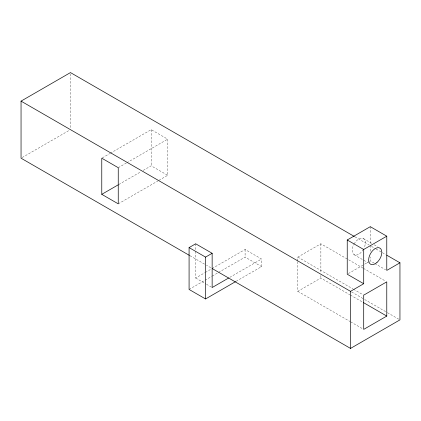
<?xml version="1.0" encoding="UTF-8"?>
<svg xmlns="http://www.w3.org/2000/svg" width="421" height="421" viewBox="0 0 421 421"><rect width="100%" height="100%" fill="white"/><g stroke="black" fill="none" stroke-linecap="round" stroke-linejoin="round"><path stroke-width="0.32" stroke-dasharray="2.1 1.58" d="M22.187 157.533L69.333 130.31M102.34 157.859L109.723 153.597M110.291 153.27L151.192 129.657L167.669 139.167L167.669 175.31L158.58 180.556M118.248 167.7L126.2 163.106M126.768 162.78L167.669 139.167M118.817 184.493L140.967 171.7M143.24 170.389L151.192 165.8L167.669 175.31M118.248 203.843L158.012 180.883M195.676 251.4L195.676 278.028L204.764 272.782M205.332 272.455L211.579 268.845M236.107 281.317L261.567 266.614L261.567 259.01L245.096 249.495L212.147 268.519L206.469 265.241M189.082 289.443L211.716 276.376M212.279 276.05L217.936 272.782M218.504 272.455L245.096 257.105L261.567 266.614M229.755 277.376L261.567 259.01M297.81 260.983L297.81 257.105L320.876 243.791L362.913 268.056M297.81 261.625L297.81 291.343L320.876 278.028L349.846 294.758M348.356 273.576L364.107 264.483M364.67 264.156L369.17 261.557M363.423 238.57L371.948 243.491M374.216 244.801L377.626 246.769M354.998 236.855L369.222 245.069M371.496 246.385L375.479 248.685M376.048 249.011L385.725 254.6M374.274 263.204L370.296 260.909L370.296 257.031M374.843 263.53L385.636 269.766M354.103 254.71L363.197 259.962M363.765 260.289L368.307 262.909M363.481 268.387L385.636 281.175M297.81 257.105L352.914 288.917M353.482 289.243L363.139 294.821M351.582 291.953L364.102 299.178M364.67 299.51L386.862 312.324M387.431 312.65L399.95 319.876M350.414 295.084L362.913 302.299M297.81 291.343L350.072 321.518M350.64 321.844L363.139 329.059M189.987 255.721L205.901 264.909M195.676 278.028L205.901 283.933M206.469 284.259L212.147 287.543M370.296 226.666L370.296 244.759M370.296 245.401L370.296 252.511M320.876 243.791L320.876 272.861M320.876 275.445L320.876 278.028M245.096 249.495L245.096 257.105M195.676 243.791L195.676 250.763M151.192 129.657L151.192 165.8M70.47 73.901L70.47 128.342M354.103 243.954A9.32 5.378 -60 0 1 363.113 238.412A9.32 5.378 -60 0 1 363.991 248.253M363.423 249.332A9.32 5.378 -60 0 1 354.261 254.794A9.32 5.378 -60 0 1 353.814 244.485"/><path stroke-width="0.63" d="M189.418 255.394L21.05 158.191L21.05 101.124L70.47 72.586L354.424 236.528M101.771 194.334L118.248 203.843L118.248 167.7L101.771 158.191L101.771 194.334L118.248 184.819M235.544 281.644L205.559 298.952L189.082 289.443L189.082 247.595L195.676 243.791L212.147 253.3L212.147 287.543L228.619 278.028M189.082 247.595L205.559 257.105L212.147 253.3M386.773 236.181L363.707 249.495L363.707 283.733L347.236 274.224L347.236 239.986L370.296 226.666L386.773 236.181L386.773 270.419L399.95 262.809L399.95 319.876L350.53 348.414L212.147 268.519M21.05 101.124L350.53 291.343L363.707 283.733M386.773 316.076L363.707 329.39L363.707 295.147L386.773 281.833L386.773 316.076L363.481 302.625M386.862 255.252L399.95 262.809M347.236 239.986L363.707 249.495M350.53 291.343L350.53 348.414M205.559 257.105L205.559 298.952M376.942 262.52A9.32 5.378 -60 0 0 379.9 248.085A9.32 5.378 -60 0 0 368.875 257.857A9.32 5.378 -60 0 0 376.942 262.52"/></g></svg>
